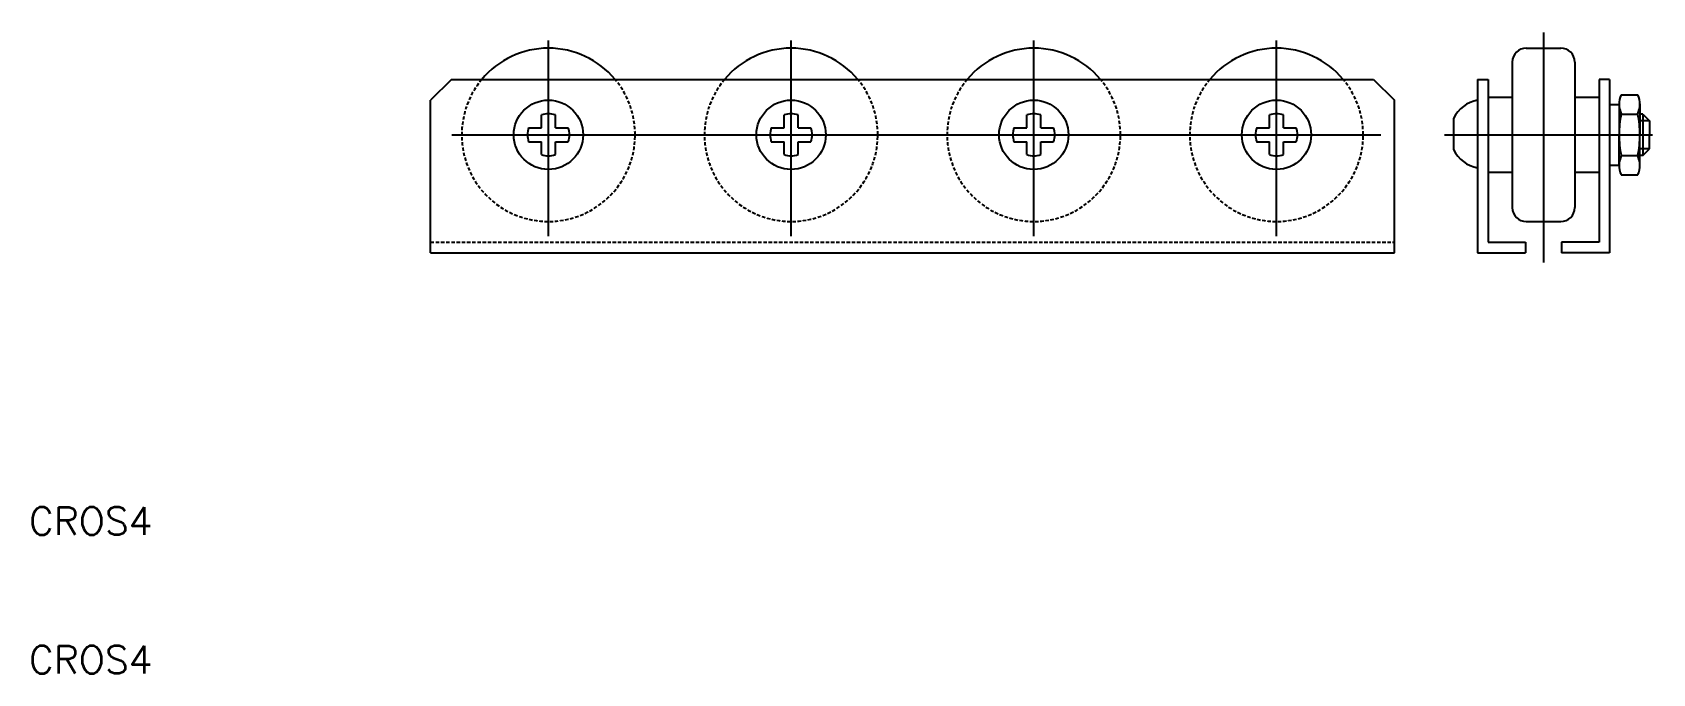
# Model space of a CAD drawing. Extents: x 11 to 245, y -117 to -24.
import ezdxf

# ---------------------------------------------------------------- set-up
doc = ezdxf.new("R2010")
doc.units = 0
doc.linetypes.add('CENTER', pattern=[50.8, 31.75, -6.35, 6.35, -6.35])
doc.linetypes.add('DASHED', pattern=[0.75, 0.5, -0.25])
doc.layers.get('0').update_dxf_attribs({"linetype": 'CONTINUOUS'})
doc.layers.add('CENTER', color=1, linetype='CENTER')
doc.styles.get("Standard").update_dxf_attribs({"font": 'txt.shx'})

msp = doc.modelspace()

# ---------------------------------------------------------------- linework, layer by layer
at = {"color": 7, "linetype": 'CONTINUOUS'}
for p, q in [((226.43, -26.62), (231.43, -26.62)), ((224.43, -28.62), (224.43, -49.62)), ((233.43, -28.62), (233.43, -49.62)), ((71.42, -31.12), (68.42, -34.12)), ((71.42, -31.12), (204.42, -31.12)), ((204.42, -31.12), (207.42, -34.12)), ((219.43, -31.12), (220.93, -31.12)), ((219.43, -31.12), (219.43, -56.12)), ((220.93, -31.12), (220.93, -54.62)), ((236.93, -31.12), (236.93, -54.62)), ((238.43, -31.12), (236.93, -31.12)), ((238.43, -31.12), (238.43, -56.12)), ((68.42, -56.12), (68.42, -34.12)), ((207.42, -56.12), (207.42, -34.12)), ((220.93, -33.7), (224.43, -33.7)), ((233.43, -33.7), (236.93, -33.7)), ((238.43, -34.75), (239.83, -34.75)), ((239.83, -34.66), (239.83, -39.12)), ((240.11, -33.37), (242.55, -33.37)), ((242.83, -34.66), (242.83, -39.12)), ((84.42, -38.12), (84.42, -36.26)), ((86.42, -38.12), (86.42, -36.26)), ((119.42, -38.12), (119.42, -36.26)), ((121.42, -38.12), (121.42, -36.26)), ((154.42, -38.12), (154.42, -36.26)), ((156.42, -38.12), (156.42, -36.26)), ((189.42, -38.12), (189.42, -36.26)), ((191.42, -38.12), (191.42, -36.26)), ((215.93, -36.75), (215.93, -41.26)), ((240.14, -36.12), (242.52, -36.12)), ((243.23, -36.12), (242.83, -36.12)), ((243.23, -36.12), (244.23, -37.12)), ((243.23, -36.12), (243.23, -42.12)), ((244.23, -37.12), (244.23, -39.12)), ((82.56, -38.12), (84.42, -38.12)), ((86.42, -38.12), (88.27, -38.12)), ((117.56, -38.12), (119.42, -38.12)), ((121.42, -38.12), (123.27, -38.12)), ((152.56, -38.12), (154.42, -38.12)), ((156.42, -38.12), (158.27, -38.12)), ((187.56, -38.12), (189.42, -38.12)), ((191.42, -38.12), (193.27, -38.12)), ((239.83, -43.57), (239.83, -39.12)), ((242.83, -43.57), (242.83, -39.12)), ((244.23, -41.12), (244.23, -39.12)), ((82.56, -40.12), (84.42, -40.12)), ((84.42, -41.97), (84.42, -40.12)), ((86.42, -41.97), (86.42, -40.12)), ((86.42, -40.12), (88.27, -40.12)), ((117.56, -40.12), (119.42, -40.12)), ((119.42, -41.97), (119.42, -40.12)), ((121.42, -40.12), (123.27, -40.12)), ((121.42, -41.97), (121.42, -40.12)), ((152.56, -40.12), (154.42, -40.12)), ((154.42, -41.97), (154.42, -40.12)), ((156.42, -40.12), (158.27, -40.12)), ((156.42, -41.97), (156.42, -40.12)), ((187.56, -40.12), (189.42, -40.12)), ((189.42, -41.97), (189.42, -40.12)), ((191.42, -40.12), (193.27, -40.12)), ((191.42, -41.97), (191.42, -40.12)), ((243.23, -42.12), (244.23, -41.12)), ((238.43, -43.48), (239.83, -43.48)), ((240.14, -42.12), (242.52, -42.12)), ((243.23, -42.12), (242.83, -42.12)), ((220.93, -44.53), (224.43, -44.53)), ((233.43, -44.53), (236.93, -44.53)), ((240.11, -44.87), (242.55, -44.87)), ((226.43, -51.62), (231.43, -51.62)), ((220.93, -54.62), (226.33, -54.62)), ((226.33, -54.62), (226.33, -56.12)), ((236.93, -54.62), (231.53, -54.62)), ((231.53, -54.62), (231.53, -56.12)), ((68.42, -56.12), (207.42, -56.12)), ((219.43, -56.12), (226.33, -56.12)), ((238.43, -56.12), (231.53, -56.12))]:
    msp.add_line(p, q, dxfattribs=at)
at = {"color": 3, "linetype": 'CONTINUOUS'}
for p, q in [((244.23, -37.12), (242.83, -37.12)), ((244.23, -41.12), (242.83, -41.12))]:
    msp.add_line(p, q, dxfattribs=at)
at = {"color": 3, "linetype": 'DASHED'}
msp.add_line((68.42, -54.62), (207.42, -54.62), dxfattribs=at)
at = {"color": 7, "linetype": 'CONTINUOUS'}
for centre in [(85.42, -39.12), (120.42, -39.12), (155.42, -39.12), (190.42, -39.12)]:
    msp.add_circle(centre, 5, dxfattribs=at)
for centre, radius, start, end in [((85.42, -39.12), 12.5, 39.7918, 140.2082), ((120.42, -39.12), 12.5, 39.7918, 140.2082), ((155.42, -39.12), 12.5, 39.7918, 140.2082), ((190.42, -39.12), 12.5, 39.7918, 140.2082), ((226.43, -28.62), 2, 90, 180), ((231.43, -28.62), 2, 0, 90), ((220.37, -39), 4.98, 100.8731, 153.0746), ((243.16, -34.71), 3.33, 156.2851, 204.9945), ((239.49, -34.71), 3.33, 335.0055, 23.7149), ((85.42, -39.12), 3.03, 70.7087, 109.2913), ((120.42, -39.12), 3.03, 70.7087, 109.2913), ((155.42, -39.12), 3.03, 70.7087, 109.2913), ((190.42, -39.12), 3.03, 70.7087, 109.2913), ((254.41, -39.12), 14.58, 168.1263, 180), ((228.25, -39.12), 14.58, 0, 11.8737), ((85.42, -39.12), 3.03, 160.7087, 199.2913), ((85.42, -39.12), 3.03, 340.7087, 19.2913), ((120.42, -39.12), 3.03, 160.7087, 199.2913), ((120.42, -39.12), 3.03, 340.7087, 19.2913), ((155.42, -39.12), 3.03, 160.7087, 199.2913), ((155.42, -39.12), 3.03, 340.7087, 19.2913), ((190.42, -39.12), 3.03, 160.7087, 199.2913), ((190.42, -39.12), 3.03, 340.7087, 19.2913), ((254.41, -39.12), 14.58, 180, 191.8737), ((228.25, -39.12), 14.58, 348.1263, 0), ((85.42, -39.12), 3.03, 250.7087, 289.2913), ((120.42, -39.12), 3.03, 250.7087, 289.2913), ((155.42, -39.12), 3.03, 250.7087, 289.2913), ((190.42, -39.12), 3.03, 250.7087, 289.2913), ((220.37, -39), 4.98, 206.9254, 259.1269), ((243.16, -43.53), 3.33, 155.0055, 203.7149), ((239.49, -43.53), 3.33, 336.2851, 24.9945), ((226.43, -49.62), 2, 180, 270), ((231.43, -49.62), 2, 270, 0)]:
    msp.add_arc(centre, radius, start, end, dxfattribs=at)
at = {"color": 3, "linetype": 'DASHED'}
for centre in [(85.42, -39.12), (120.42, -39.12), (155.42, -39.12), (190.42, -39.12)]:
    msp.add_arc(centre, 12.5, 140.2082, 39.7918, dxfattribs=at)
at = {"layer": 'CENTER', "color": 1, "linetype": 'CONTINUOUS'}
for p, q in [((85.42, -53.75), (85.42, -25.53)), ((120.42, -53.75), (120.42, -25.53)), ((155.42, -53.75), (155.42, -25.53)), ((190.42, -53.75), (190.42, -25.53)), ((228.93, -24.35), (228.93, -57.53)), ((71.47, -39.12), (205.46, -39.12)), ((214.65, -39.12), (244.66, -39.12))]:
    msp.add_line(p, q, dxfattribs=at)

# ---------------------------------------------------------------- texts
at = {"color": 7, "linetype": 'CONTINUOUS'}
for p in [(10.49, -96.83), (10.49, -116.83)]:
    msp.add_text('CROS4', height=4, dxfattribs=at).set_placement(p)

doc.saveas('drawing.dxf')
